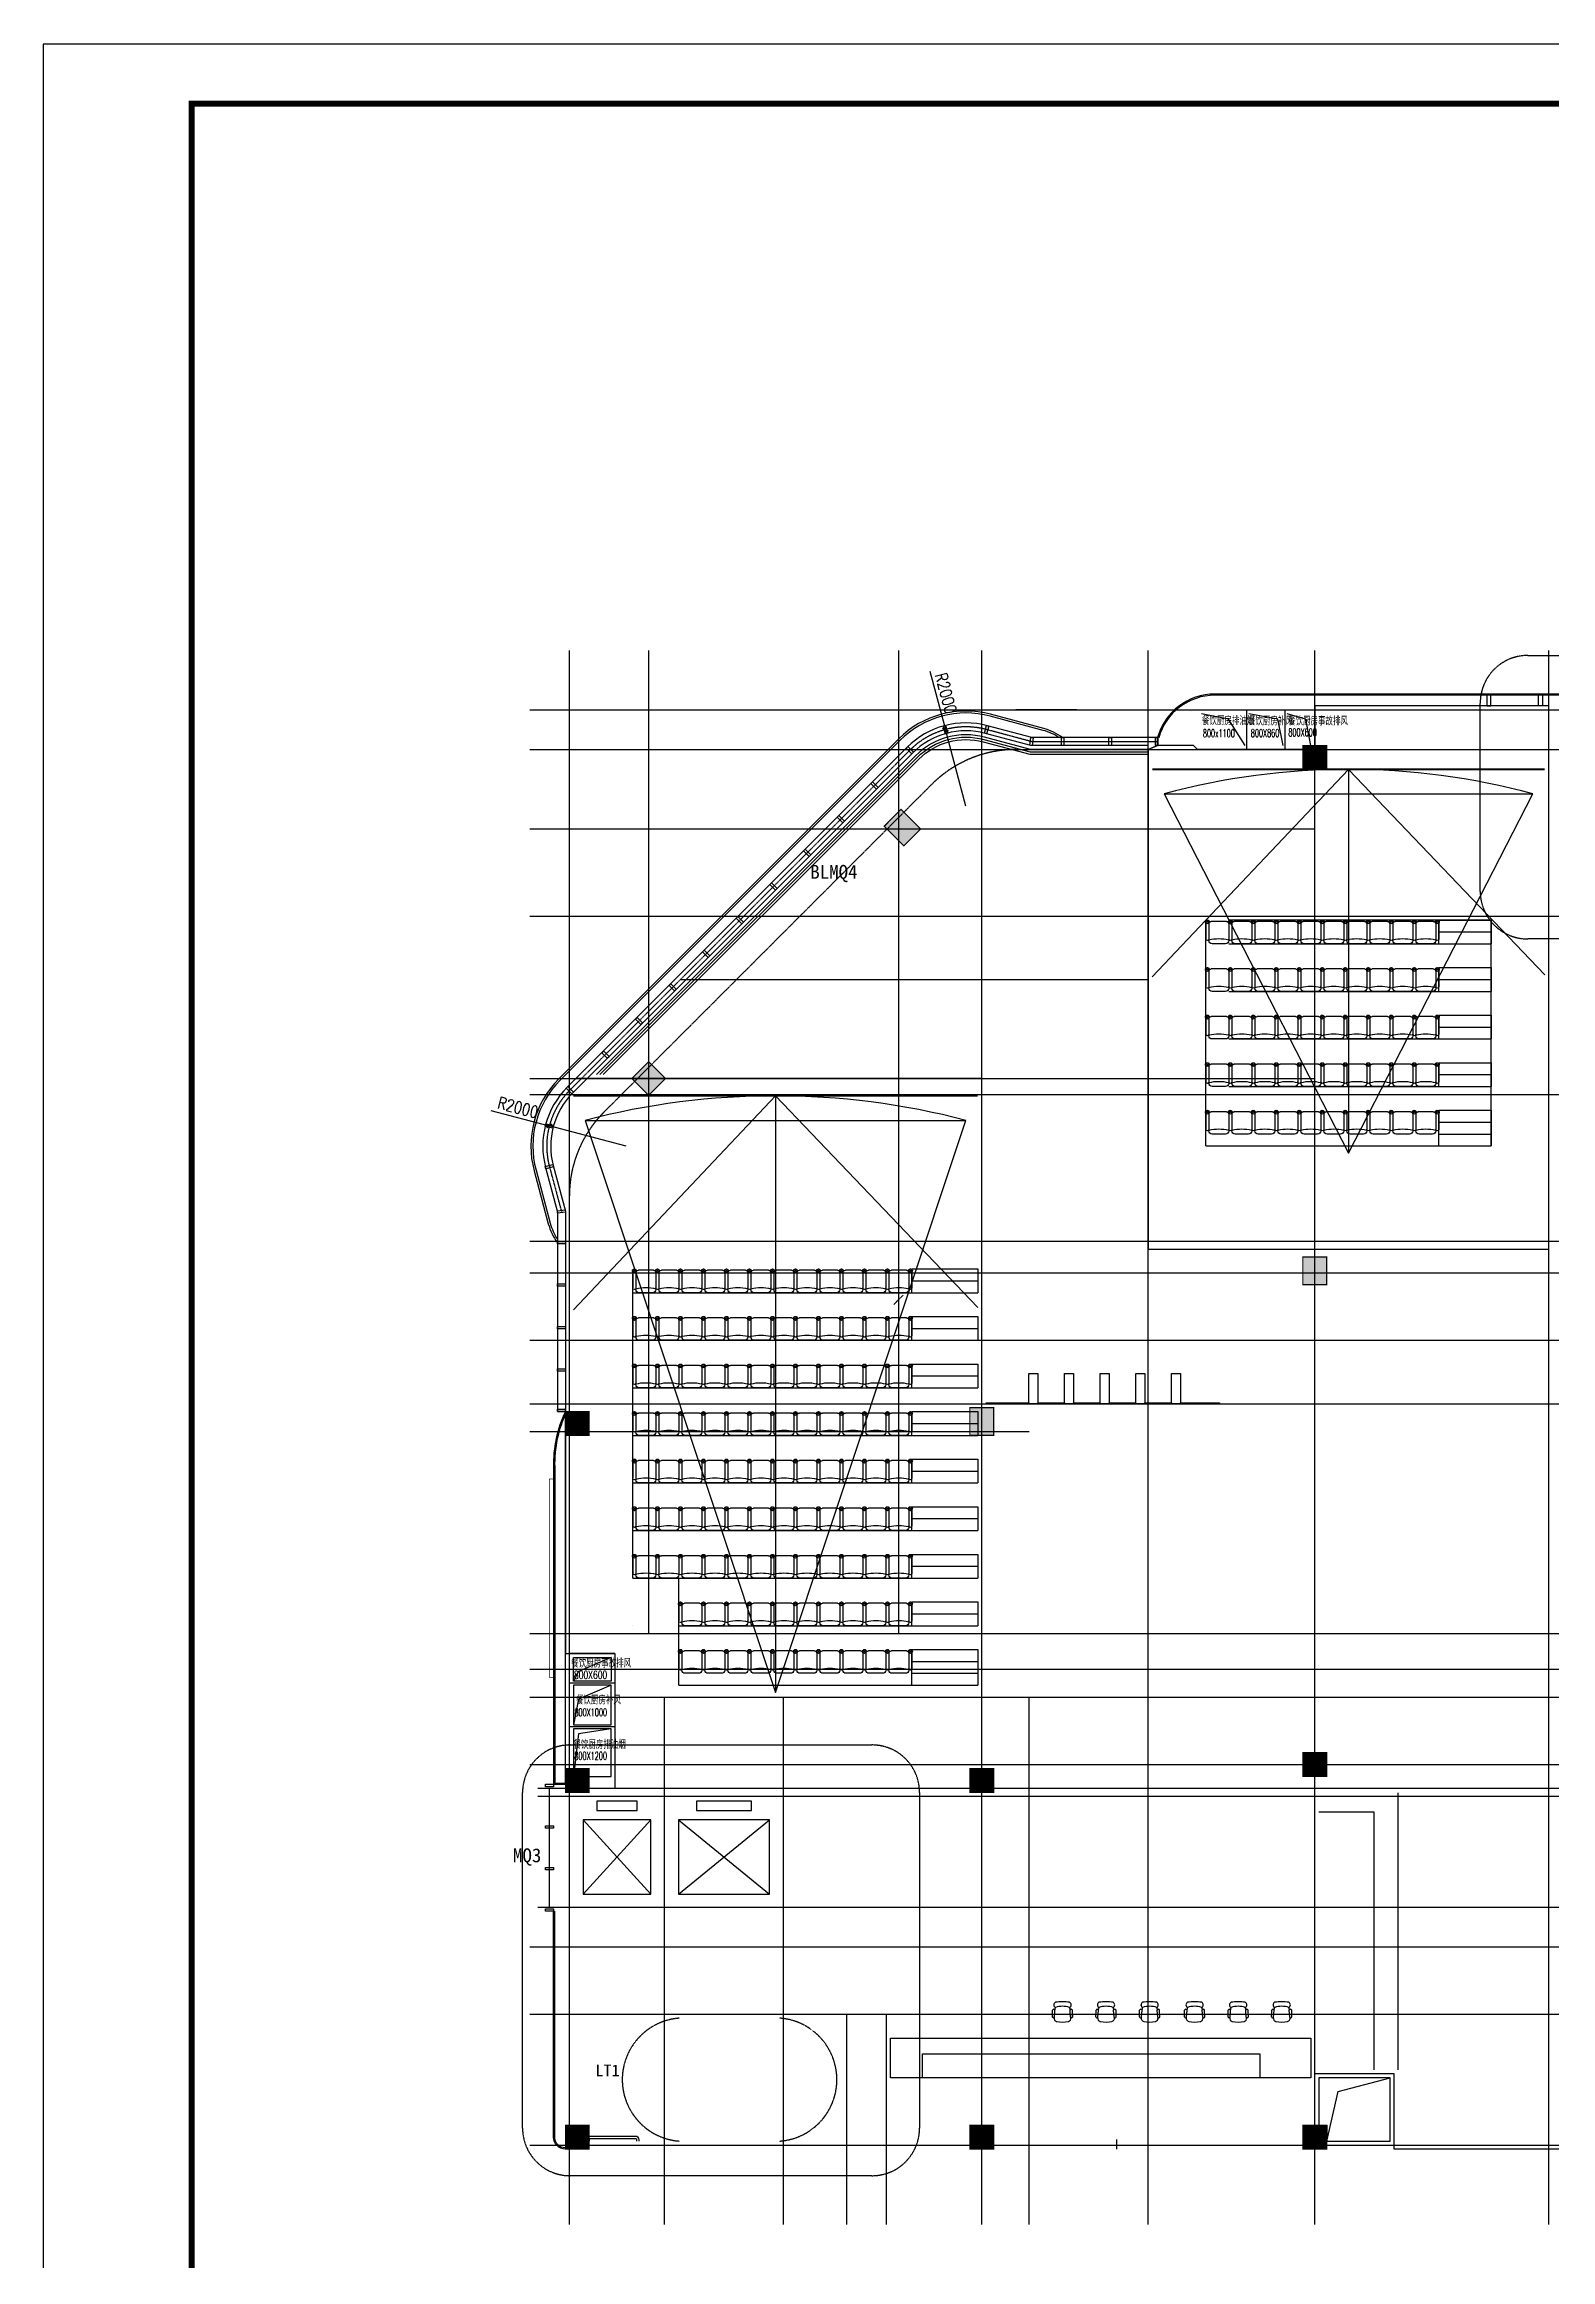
# Model space of a CAD drawing. Extents: x -737978 to 768813, y -372247 to 1140308.
# Drawn here: x -62044 to -24051, y -126689 to -70811 of the extents above; entities that cross this region are included whole.
import ezdxf

# ---------------------------------------------------------------- set-up
doc = ezdxf.new("R2010")
doc.units = 0
doc.header["$LTSCALE"] = 10
doc.header["$MEASUREMENT"] = 0
for name, pattern in [('DASH', [0.35, 0.25, -0.1]), ('DOTE', [2.42, 2, -0.2, 0.02, -0.2]), ('HIDDEN2', [4.7625, 3.175, -1.5875])]:
    doc.linetypes.add(name, pattern=pattern)
doc.layers.get('0').update_dxf_attribs({"linetype": 'CONTINUOUS'})
doc.layers.get('Defpoints').update_dxf_attribs({"linetype": 'CONTINUOUS'})
for name, color, linetype in [('0-外部构件', 6, 'CONTINUOUS'), ('A-ANNO-DIMS', 93, 'CONTINUOUS'), ('A-ANNO-IDEN', 3, 'CONTINUOUS'), ('A-ANNO-TEXT', 7, 'CONTINUOUS'), ('A-FURN', 247, 'CONTINUOUS'), ('C-B', 7, 'CONTINUOUS'), ('C-JLQ-UNDER', 6, 'HIDDEN2'), ('C-KZ', 2, 'CONTINUOUS'), ('C-Z-HATCH', 253, 'CONTINUOUS'), ('C座外围门窗1f$0$G-0-XREF', 2, 'CONTINUOUS'), ('DOTE', 1, 'DOTE'), ('EVTR', 2, 'CONTINUOUS'), ('PUB_HATCH', 8, 'CONTINUOUS'), ('PUB_TITLE', 4, 'CONTINUOUS'), ('STAIR', 2, 'CONTINUOUS'), ('T-厨房泄爆口', 6, 'CONTINUOUS'), ('T-暖通管井', 4, 'CONTINUOUS'), ('WINDOW', 4, 'CONTINUOUS'), ('家具', 8, 'CONTINUOUS')]:
    doc.layers.add(name, color=color, linetype=linetype)
doc.layers.add('0-面积', color=2, linetype='CONTINUOUS', plot=False)
doc.styles.add('_TCH_DIM_T3', font='SIMPLEX.shx', dxfattribs={"width": 0.8, "bigfont": 'GBCBIG.shx'})
doc.styles.add('_TCH_DYN', font='')
doc.styles.add('HZ', font='SIMPLEX.SHX', dxfattribs={"width": 0.7, "bigfont": 'HZTXT.SHX'})
doc.styles.get('_TCH_DYN').set_extended_font_data('SimSun')
doc.dimstyles.new('_TCH_ARCH', dxfattribs={"dimtxt": 3.5, "dimasz": 1, "dimexe": 2.5, "dimexo": 3, "dimgap": 1, "dimtad": 1, "dimtoh": 1, "dimdec": 0, "dimzin": 0, "dimdsep": 46, "dimtxsty": '_TCH_DIM_T3', "dimblk": 'ARCHTICK', "dimcen": 0.09, "dimclrt": 7, "dimadec": 1, "dimazin": 0, "dimtfac": 1, "dimtdec": 0, "dimtix": 1, "dimtmove": 2, "dimatfit": 3, "dimfxl": 1, "dimtolj": 1, "dimtzin": 0, "dimarcsym": 0})

# ---------------------------------------------------------------- blocks, each defined once
blk = doc.blocks.new('*U40')
for p, q in [((-190, 565), (190, 565)), ((-330, 520), (-330, 120)), ((-250, 520), (-250, 80)), ((-170, 0), (170, 0)), ((250, 520), (250, 80)), ((330, 520), (330, 120))]:
    blk.add_line(p, q)
for centre in [(-290, 550), (290, 550)]:
    blk.add_circle(centre, 40)
for centre, radius, start, end in [((-290, 550), 50, 323.1301, 216.8699), ((-190, 505), 60, 90, 180), ((190, 505), 60, 0, 90), ((290, 550), 50, 323.1301, 216.8699), ((-290, 120), 40, 180, 0), ((-170, 80), 80, 180, 270), ((170, 80), 80, 270, 0), ((290, 120), 40, 180, 0)]:
    blk.add_arc(centre, radius, start, end)
at = {"linetype": 'Continuous'}
blk.add_arc((0, -919), 1049, 76.212, 103.7902, dxfattribs=at)
for p in [(-290, 550), (290, 550)]:
    blk.add_point(p)
blk = doc.blocks.new('$plan$00001584')
at = {"layer": '家具'}
for p, q in [((-292, -435), (-287, -238)), ((-243, -457), (-242, -450)), ((-243, -457), (-242, -450)), ((-233, -439), (-218, -243)), ((233, -439), (218, -243)), ((243, -457), (242, -450)), ((292, -435), (287, -238))]:
    blk.add_line(p, q, dxfattribs=at)
for centre, radius, start, end in [((-262, -425), 32, 198.71617, 333.95689), ((-253, -252), 36.3, 12.86629, 157.84358), ((-160, -89), 87.7, 120.39269, 239.60731), ((-142, -466), 102, 175, 253.89134), ((-23, -255), 203, 153.61801, 172.8718), ((0, -1587), 1587, 82.59073, 97.40927), ((0, -704), 577, 69.20895, 110.79105), ((0, 132), 716, 256.27501, 283.72499), ((142, -466), 102, 286.10866, 5), ((160, -89), 87.7, 300.39269, 59.60731), ((22, -254), 203, 6.90968, 26.21221), ((253, -252), 36.3, 22.15642, 167.13371), ((262, -425), 32, 206.04311, 341.28383)]:
    blk.add_arc(centre, radius, start, end, dxfattribs=at)
blk = doc.blocks.new('商业柱网444')
at = {"layer": 'C-Z-HATCH'}
for points in [[(9239321, 123867), (9239921, 123867), (9239921, 123267), (9239321, 123267)], [(9248321, 123867), (9248921, 123867), (9248921, 123267), (9248321, 123267)], [(9257321, 123867), (9257921, 123867), (9257921, 123267), (9257321, 123267)], [(9266321, 122191), (9266746, 121767), (9266321, 121343), (9265897, 121767)], [(9272685, 115827), (9273110, 115403), (9272615, 114908), (9272190, 115333)], [(9239321, 113667), (9239921, 113667), (9239921, 113067), (9239321, 113067)], [(9248321, 113667), (9248921, 113667), (9248921, 113067), (9248321, 113067)], [(9257321, 113667), (9258021, 113667), (9258021, 113067), (9257321, 113067)], [(9239321, 105267), (9239921, 105267), (9239921, 104667), (9239321, 104667)], [(9248721, 105267), (9249321, 105267), (9249321, 104667), (9248721, 104667)], [(9261122, 105267), (9261822, 105267), (9261822, 104667), (9261122, 104667)], [(9274121, 105267), (9274721, 105267), (9274721, 104667), (9274121, 104667)]]:
    blk.add_hatch(color=251, dxfattribs=at).paths.add_polyline_path(points)
at = {"layer": 'C-KZ', "const_width": 30}
for points in [[(9239321, 123867), (9239921, 123867), (9239921, 123267), (9239321, 123267)], [(9248321, 123867), (9248921, 123867), (9248921, 123267), (9248321, 123267)], [(9257321, 123867), (9257921, 123867), (9257921, 123267), (9257321, 123267)], [(9266321, 122191), (9266746, 121767), (9266321, 121343), (9265897, 121767)], [(9272685, 115827), (9273110, 115403), (9272615, 114908), (9272190, 115333)], [(9239321, 113667), (9239921, 113667), (9239921, 113067), (9239321, 113067)], [(9248321, 113667), (9248921, 113667), (9248921, 113067), (9248321, 113067)], [(9257321, 113667), (9258021, 113667), (9258021, 113067), (9257321, 113067)], [(9239321, 105267), (9239921, 105267), (9239921, 104667), (9239321, 104667)], [(9248721, 105267), (9249321, 105267), (9249321, 104667), (9248721, 104667)], [(9261122, 105267), (9261822, 105267), (9261822, 104667), (9261122, 104667)], [(9274121, 105267), (9274721, 105267), (9274721, 104667), (9274121, 104667)]]:
    blk.add_lwpolyline(points, close=True, dxfattribs=at)
blk = doc.blocks.new('LT1、LT2')
at = {"layer": 'C-B', "color": 8, "linetype": 'DASH'}
for centre, start, end in [((-361214, -122148), 93.9545, 266.0477), ((-358908, -122148), 273.9523, 86.0455)]:
    blk.add_arc(centre, 1554, start, end, dxfattribs=at)
blk = doc.blocks.new('_ArchTick')
at = {"color": 0, "linetype": 'ByBlock', "const_width": 0.4}
blk.add_lwpolyline([(-0.5, -0.5), (0.5, 0.5)], dxfattribs=at)
blk = doc.blocks.new('*D211')
at = {"layer": 'A-ANNO-DIMS', "color": 0, "lineweight": -2, "transparency": 16777216}
for p in [(-50782, -97704), (-47373, -98602)]:
    blk.add_line(p, (-49307, -98092), dxfattribs=at)
at = {"layer": 'Defpoints', "color": 0, "transparency": 16777216}
for p in [(-49307, -98092), (-47373, -98602)]:
    blk.add_point(p, dxfattribs=at)
at = {"layer": 'A-ANNO-DIMS', "color": 0, "lineweight": -2, "transparency": 16777216, "xscale": 120, "yscale": 120, "zscale": 120, "rotation": 345.2475505898371}
blk.add_blockref('_ArchTick', (-49307, -98092), dxfattribs=at)
at = {"layer": 'A-ANNO-DIMS', "color": 7, "transparency": 16777216, "insert": (-50097, -97626), "char_height": 300, "attachment_point": 5, "rotation": 345.2476, "style": '_TCH_DIM_T3'}
blk.add_mtext('\\A1;R2000', dxfattribs=at)
blk = doc.blocks.new('*D212')
at = {"layer": 'A-ANNO-DIMS', "color": 0, "lineweight": -2, "transparency": 16777216}
for p in [(-39712, -86622), (-38798, -90027)]:
    blk.add_line(p, (-39317, -88095), dxfattribs=at)
at = {"layer": 'Defpoints', "color": 0, "transparency": 16777216}
for p in [(-39317, -88095), (-38798, -90027)]:
    blk.add_point(p, dxfattribs=at)
at = {"layer": 'A-ANNO-DIMS', "color": 0, "lineweight": -2, "transparency": 16777216, "xscale": 120, "yscale": 120, "zscale": 120, "rotation": 285.0337073440724}
blk.add_blockref('_ArchTick', (-39317, -88095), dxfattribs=at)
at = {"layer": 'A-ANNO-DIMS', "color": 7, "transparency": 16777216, "insert": (-39304, -87178), "char_height": 300, "attachment_point": 5, "rotation": 285.0337, "style": '_TCH_DIM_T3'}
blk.add_mtext('\\A1;R2000', dxfattribs=at)

msp = doc.modelspace()

# ---------------------------------------------------------------- linework, layer by layer
for points in [[(-34201.1, -88498.4), (-37160.7, -88498.4), (-38306.2, -88191.4, 0.2679492), (-40141.5, -88683.2), (-48716.3, -97258, 0.2679492), (-49208, -99093.3), (-48901.1, -100238.8), (-48901.1, -105298.4)], [(-34201.1, -88598.4), (-37173.8, -88598.4), (-38332.1, -88288, 0.2679492), (-40070.7, -88753.9), (-48115.2, -96798.4)]]:
    msp.add_lwpolyline(points, format="xyb")
at = {"layer": '0-外部构件'}
for p, q in [((4498.9, -87198.4), (-32520.8, -87198.4)), ((4498.9, -87228.4), (-32520.8, -87228.4))]:
    msp.add_line(p, q, dxfattribs=at)
for points in [[(-36362.3, -88298.4, 0.0954406), (-36838.8, -88067), (-38176.8, -87708.5, 0.2679492), (-40495, -88329.6), (-49069.8, -96904.5, 0.2679492), (-49691, -99222.7), (-49332.5, -100560.7, 0.0954406), (-49101.1, -101037.2, 0.0954406)], [(-36448.7, -88298.4, 0.0825204), (-36851.7, -88115.3), (-38189.7, -87756.8, 0.2679492), (-40459.7, -88365), (-49034.5, -96939.8, 0.2679492), (-49642.7, -99209.8), (-49284.2, -100547.8, 0.0825204), (-49101.1, -100950.7, 0.0825204)], [(-48901.1, -105298.4, 0.1210639), (-49201.1, -106698.4), (-49201.1, -114698.4)], [(-48874.1, -105311.5, 0.1211021), (-49171.1, -106697.9), (-49171.1, -114668.4)], [(-48901.1, -123898.4), (-48901.1, -123898.4, -0.4142136), (-49201.1, -123598.4), (-49201.1, -117898.4)], [(-48901.1, -123868.4, -0.4142136), (-49171.1, -123598.4), (-49171.1, -117898.4)]]:
    msp.add_lwpolyline(points, format="xyb", dxfattribs=at)
at = {"layer": '0-外部构件', "color": 7, "const_width": 50}
for points in [[(-24201.1, -89098.4), (-34101.1, -89098.4)], [(-48701.1, -97333.4), (-38501.1, -97333.4)]]:
    msp.add_lwpolyline(points, dxfattribs=at)
at = {"layer": '0-外部构件'}
for points in [[(-49101.1, -105298.4), (-48901.1, -105298.4)], [(-48901.1, -114698.4), (-48901.1, -105220.7)], [(-49201.1, -114698.4), (-48901.1, -114698.4)], [(-49171.1, -114668.4), (-48901.1, -114668.4)]]:
    msp.add_lwpolyline(points, dxfattribs=at)
at = {"layer": '0-外部构件', "color": 4, "const_width": 20}
msp.add_lwpolyline([(-49306.1, -111998.4), (-49306.1, -106998.4), (-49201.1, -106998.4), (-49201.1, -111998.4)], close=True, dxfattribs=at)
at = {"layer": '0-外部构件'}
for radius in [1500, 1470]:
    msp.add_arc((-32520.8, -88698.4), radius, 90, 164.53399, dxfattribs=at)
at = {"layer": '0-面积'}
for points in [[(-33966.5, -88498.4), (-33966.5, -88498.4), (-34201.1, -88598.4), (-34201.1, -101198.4), (-24101.1, -101198.4), (-24101.1, -87498.4), (-30001.1, -87498.4), (-30001.1, -88598.4), (-32961.1, -88598.4), (-33061.1, -88498.4)], [(-28001.1, -123898.4), (-28001.1, -121998.4), (-30001.1, -121998.4), (-30001.1, -114798.4), (-4401.1, -114798.4), (-4401.1, -118798.4), (-13201.1, -118798.4), (-13201.1, -123898.4)]]:
    msp.add_lwpolyline(points, close=True, dxfattribs=at)
for points in [[(-34201.1, -88598.4), (-33966.5, -88498.4), (-33966.5, -88298.4), (-37134.4, -88298.4), (-38254.4, -87998.3, 0.2679492), (-40282.9, -88541.8), (-48639.5, -96898.4), (-34201.1, -96898.4), (-34201.1, -88598.4)], [(-38401.1, -96898.4), (-48639.5, -96898.4), (-48857.7, -97116.6, 0.2679492), (-49401.2, -99145.1), (-49101.1, -100265.1), (-49101.1, -105298.4), (-48901.1, -105298.4), (-48901.1, -111398.4), (-47651.1, -111398.4), (-47651.1, -114698.4), (-47651.1, -114798.4), (-38401.1, -114798.4), (-38401.1, -96898.4)]]:
    msp.add_lwpolyline(points, format="xyb", dxfattribs=at)
at = {"layer": 'A-ANNO-IDEN', "linetype": 'DASH', "ltscale": 5}
for points in [[(-13849.7, -93375.7), (-24628.7, -93375.7, -0.4142136), (-25828.7, -92175.7), (-25828.7, -87425.3, -0.4142136), (-24628.7, -86225.3), (-13422.4, -86225.3, -0.4142136), (-12222.4, -87425.3), (-12222.4, -92175.7, -0.4142136), (-13422.4, -93375.7), (-13849.7, -93375.7)], [(-41596.1, -124570.8), (-48783.1, -124570.8, -0.4142136), (-49983.1, -123370.8), (-49983.1, -114906.6, -0.4142136), (-48783.1, -113706.6), (-41168.9, -113706.6, -0.4142136), (-39968.9, -114906.6), (-39968.9, -123370.8, -0.4142136), (-41168.9, -124570.8), (-41596.1, -124570.8)]]:
    msp.add_lwpolyline(points, format="xyb", dxfattribs=at)
at = {"layer": 'A-FURN', "color": 8}
for p, q in [((-29151.1, -89098.4), (-34101.1, -94335.6)), ((-29151.1, -89098.4), (-29151.1, -98779.4)), ((-29151.1, -89098.4), (-24201.1, -94283.9)), ((-33801.1, -89717.2), (-24501.1, -89717.2)), ((-43601.1, -97333.4), (-48701.1, -102729.3)), ((-43601.1, -97333.4), (-43601.1, -112371.5)), ((-43601.1, -97333.4), (-38501.1, -102676.1)), ((-48401.1, -97952.2), (-38801.1, -97952.2))]:
    msp.add_line(p, q, dxfattribs=at)
at = {"layer": 'A-FURN'}
for p, q in [((-32171.1, -93498.4), (-25551.1, -93498.4)), ((-32171.1, -94698.4), (-25551.1, -94698.4)), ((-32171.1, -95898.4), (-25551.1, -95898.4)), ((-32171.1, -97098.4), (-25551.1, -97098.4)), ((-47201.1, -102298.4), (-38501.1, -102298.4)), ((-47201.1, -103498.4), (-38501.1, -103498.4)), ((-47201.1, -104698.4), (-38501.1, -104698.4)), ((-47201.1, -105898.4), (-38501.1, -105898.4)), ((-47201.1, -107098.4), (-38501.1, -107098.4)), ((-47201.1, -108298.4), (-38501.1, -108298.4)), ((-47201.1, -109498.4), (-38501.1, -109498.4)), ((-46041.1, -110698.4), (-38501.1, -110698.4))]:
    msp.add_line(p, q, dxfattribs=at)
at = {"layer": 'A-FURN', "color": 8}
for points in [[(-33801.1, -89717.2), (-24501.1, -89717.2)], [(-33801.1, -89717.2), (-29151.1, -98779.4), (-24501.1, -89717.2)], [(-48401.1, -97952.2), (-38801.1, -97952.2)], [(-48401.1, -97952.2), (-43601.1, -112379.4), (-38801.1, -97952.2)]]:
    msp.add_lwpolyline(points, dxfattribs=at)
at = {"layer": 'A-FURN'}
for points in [[(-32751.1, -98598.4), (-32751.1, -92898.4)], [(-25551.1, -98598.4), (-25551.1, -92898.4), (-32171.1, -92898.4)], [(-26871.1, -93198.4), (-26871.1, -92898.4), (-25551.1, -92898.4), (-25551.1, -93198.4)], [(-26871.1, -93498.4), (-26871.1, -93198.4), (-25551.1, -93198.4), (-25551.1, -93498.4)], [(-26871.1, -94398.4), (-26871.1, -94098.4), (-25551.1, -94098.4), (-25551.1, -94398.4)], [(-26871.1, -94698.4), (-26871.1, -94398.4), (-25551.1, -94398.4), (-25551.1, -94698.4)], [(-26871.1, -95598.4), (-26871.1, -95298.4), (-25551.1, -95298.4), (-25551.1, -95598.4)], [(-26871.1, -95898.4), (-26871.1, -95598.4), (-25551.1, -95598.4), (-25551.1, -95898.4)], [(-26871.1, -96798.4), (-26871.1, -96498.4), (-25551.1, -96498.4), (-25551.1, -96798.4)], [(-26871.1, -97098.4), (-26871.1, -96798.4), (-25551.1, -96798.4), (-25551.1, -97098.4)], [(-26871.1, -97998.4), (-26871.1, -97698.4), (-25551.1, -97698.4), (-25551.1, -97998.4)], [(-26871.1, -98298.4), (-26871.1, -97998.4), (-25551.1, -97998.4), (-25551.1, -98298.4)], [(-26871.1, -98598.4), (-26871.1, -98298.4), (-25551.1, -98298.4), (-25551.1, -98598.4)], [(-32751.1, -98598.4), (-25551.1, -98598.4)], [(-40161.1, -101998.4), (-40161.1, -101698.4), (-38501.1, -101698.4), (-38501.1, -101998.4)], [(-47201.1, -109498.4), (-47201.1, -101831.5)], [(-40161.1, -102298.4), (-40161.1, -101998.4), (-38501.1, -101998.4), (-38501.1, -102298.4)], [(-40161.1, -103198.4), (-40161.1, -102898.4), (-38501.1, -102898.4), (-38501.1, -103198.4)], [(-40161.1, -103498.4), (-40161.1, -103198.4), (-38501.1, -103198.4), (-38501.1, -103498.4)], [(-40161.1, -104398.4), (-40161.1, -104098.4), (-38501.1, -104098.4), (-38501.1, -104398.4)], [(-40161.1, -104698.4), (-40161.1, -104398.4), (-38501.1, -104398.4), (-38501.1, -104698.4)], [(-40161.1, -105598.4), (-40161.1, -105298.4), (-38501.1, -105298.4), (-38501.1, -105598.4)], [(-40161.1, -105898.4), (-40161.1, -105598.4), (-38501.1, -105598.4), (-38501.1, -105898.4)], [(-40161.1, -106798.4), (-40161.1, -106498.4), (-38501.1, -106498.4), (-38501.1, -106798.4)], [(-40161.1, -107098.4), (-40161.1, -106798.4), (-38501.1, -106798.4), (-38501.1, -107098.4)], [(-40161.1, -107998.4), (-40161.1, -107698.4), (-38501.1, -107698.4), (-38501.1, -107998.4)], [(-40161.1, -108298.4), (-40161.1, -107998.4), (-38501.1, -107998.4), (-38501.1, -108298.4)], [(-40161.1, -109198.4), (-40161.1, -108898.4), (-38501.1, -108898.4), (-38501.1, -109198.4)], [(-46041.1, -112198.4), (-46041.1, -109498.4)], [(-40161.1, -109498.4), (-40161.1, -109198.4), (-38501.1, -109198.4), (-38501.1, -109498.4)], [(-40161.1, -110398.4), (-40161.1, -110098.4), (-38501.1, -110098.4), (-38501.1, -110398.4)], [(-40161.1, -110698.4), (-40161.1, -110398.4), (-38501.1, -110398.4), (-38501.1, -110698.4)], [(-47201.1, -110700.4), (-47201.1, -110698.4)], [(-40161.1, -111598.4), (-40161.1, -111298.4), (-38501.1, -111298.4), (-38501.1, -111598.4)], [(-40161.1, -111898.4), (-40161.1, -111598.4), (-38501.1, -111598.4), (-38501.1, -111898.4)], [(-46041.1, -112198.4), (-38501.1, -112198.4)], [(-40161.1, -112198.4), (-40161.1, -111898.4), (-38501.1, -111898.4), (-38501.1, -112198.4)], [(-27901.1, -121898.4), (-27901.1, -114915.1)], [(-28501.1, -121898.4), (-28501.1, -115398.4), (-29901.1, -115398.4)], [(-40701.1, -122098.4), (-40701.1, -121098.4), (-30101.1, -121098.4), (-30101.1, -122098.4), (-39892.1, -122098.4)], [(-39892.1, -122098.4), (-40701.1, -122098.4)]]:
    msp.add_lwpolyline(points, dxfattribs=at)
msp.add_lwpolyline([(-31384.5, -122098.4), (-39892.1, -122098.4), (-39892.1, -121498.4), (-31384.5, -121498.4)], close=True, dxfattribs=at)
at = {"layer": 'A-FURN', "color": 8}
for centre, radius, start, end in [((-29151.1, -106878.7), 17780.3, 74.83944, 105.16056), ((-43601.1, -116259.1), 18925.7, 75.30796, 104.69204)]:
    msp.add_arc(centre, radius, start, end, dxfattribs=at)
at = {"layer": 'C-B', "color": 8}
for points in [[(-31761.1, -88498.4), (-32174.9, -87828.6), (-32861.1, -87698.4)], [(-30801.1, -88498.4), (-30929.5, -87828.6), (-31661.1, -87698.4)], [(-30101.1, -88498.4), (-30229.5, -87828.6), (-30701.1, -87698.4)], [(-47751.1, -111498.4), (-48567.5, -111853.4), (-48701.1, -112098.4)], [(-47751.1, -112198.4), (-48567.5, -112553.4), (-48701.1, -113198.4)], [(-47751.1, -113298.4), (-48567.5, -113426.7), (-48701.1, -114498.4)]]:
    msp.add_lwpolyline(points, dxfattribs=at)
at = {"layer": 'C-B'}
msp.add_lwpolyline([(-29701.1, -123698.4), (-28101.1, -123698.4), (-28101.1, -122098.4), (-29901.1, -122098.4), (-29901.1, -123298.4), (-29701.1, -123298.4)], close=True, dxfattribs=at)
msp.add_lwpolyline([(-29701.1, -123698.4), (-29409.8, -122449.9), (-28101.1, -122098.4)], dxfattribs=at)
at = {"layer": 'C座外围门窗1f$0$G-0-XREF'}
for points in [[(-39317.6, -88199.2), (-39371.4, -88006.6), (-39313.6, -87990.5), (-39259.8, -88183.1)], [(-38335.2, -88183.7), (-38283.4, -87990.5), (-38225.5, -88006), (-38277.2, -88199.2)], [(-40162.7, -88704.4), (-40304.1, -88563), (-40261.7, -88520.6), (-40120.2, -88662)], [(-37190.2, -88492.5), (-37163.1, -88294.3), (-37103.6, -88302.5), (-37130.8, -88500.6)], [(-36391.3, -88498.4), (-36391.3, -88298.4), (-36331.3, -88298.4), (-36331.3, -88498.4)], [(-35191.3, -88498.4), (-35191.3, -88298.4), (-35131.3, -88298.4), (-35131.3, -88498.4)], [(-34021.1, -88498.4), (-34021.1, -88298.4), (-33961.1, -88298.4), (-33961.1, -88498.4)], [(-41056, -89597.7), (-41197.4, -89456.3), (-41155, -89413.9), (-41013.5, -89555.3)], [(-41904.5, -90446.2), (-42045.9, -90304.8), (-42003.5, -90262.4), (-41862.1, -90403.8)], [(-42753, -91294.8), (-42894.5, -91153.4), (-42852, -91110.9), (-42710.6, -91252.3)], [(-43601.6, -92143.3), (-43743, -92001.9), (-43700.6, -91959.5), (-43559.1, -92100.9)], [(-44450.1, -92991.8), (-44591.5, -92850.4), (-44549.1, -92808), (-44407.7, -92949.4)], [(-45256.2, -93797.9), (-45397.6, -93656.5), (-45440, -93698.9), (-45298.6, -93840.4)], [(-46104.7, -94646.5), (-46246.1, -94505.1), (-46288.5, -94547.5), (-46147.1, -94688.9)], [(-46953.2, -95495), (-47094.6, -95353.6), (-47137.1, -95396), (-46995.6, -95537.4)], [(-47801.7, -96343.5), (-47943.2, -96202.1), (-47985.6, -96244.6), (-47844.2, -96386)], [(-48737.5, -97279.3), (-48878.9, -97137.8), (-48836.5, -97095.4), (-48695.1, -97236.8)], [(-49217.8, -98146.7), (-49411.2, -98095.8), (-49395.9, -98037.8), (-49202.5, -98088.7)], [(-49200.3, -99122.3), (-49393.5, -99174), (-49409, -99116.1), (-49215.8, -99064.3)], [(-48898.9, -100268.5), (-49097.2, -100294.7), (-49105, -100235.2), (-48906.7, -100209.1)], [(-48901.1, -101068.4), (-49101.1, -101068.4), (-49101.1, -101008.4), (-48901.1, -101008.4)], [(-48897.4, -102138), (-49097.4, -102138), (-49097.4, -102078), (-48897.4, -102078)], [(-48897.4, -103208), (-49097.4, -103208), (-49097.4, -103148), (-48897.4, -103148)], [(-48897.4, -104278), (-49097.4, -104278), (-49097.4, -104218), (-48897.4, -104218)], [(-48901.1, -105298.4), (-49101.1, -105298.4), (-49101.1, -105238.4), (-48901.1, -105238.4)], [(-49201.1, -114758.4), (-49401.1, -114758.4), (-49401.1, -114698.4), (-49201.1, -114698.4)], [(-49201.1, -115803.4), (-49401.1, -115803.4), (-49401.1, -115743.4), (-49201.1, -115743.4)], [(-49201.1, -116853.4), (-49401.1, -116853.4), (-49401.1, -116793.4), (-49201.1, -116793.4)], [(-49201.1, -117898.4), (-49401.1, -117898.4), (-49401.1, -117838.4), (-49201.1, -117838.4)]]:
    msp.add_lwpolyline(points, close=True, dxfattribs=at)
at = {"layer": 'DOTE'}
for p, q in [((-48801.1, -125798.4), (-48801.1, -86098.4)), ((-46801.1, -110898.4), (-46801.1, -86098.4)), ((-40501.1, -86098.4), (-40501.1, -110898.4)), ((-38401.1, -125798.4), (-38401.1, -86098.4)), ((-34201.1, -125798.4), (-34201.1, -86098.4)), ((-30001.1, -125798.4), (-30001.1, -86098.4)), ((-24101.1, -125798.4), (-24101.1, -86098.4)), ((-49801.1, -87598.4), (73098.9, -87598.4)), ((-36001.1, -87598.4), (-37541.2, -87598.4)), ((-37541.2, -87598.4), (-36001.1, -87598.4)), ((-49801.1, -88598.4), (73098.9, -88598.4)), ((-47922.4, -97737), (-39662.5, -89477.1)), ((-49801.1, -90598.4), (-30001.1, -90598.4)), ((-49801.1, -92798.4), (53998.9, -92798.4)), ((-49801.1, -96898.4), (-30001.1, -96898.4)), ((-49801.1, -97298.4), (53998.9, -97298.4)), ((-49801.1, -100998.4), (32898.9, -100998.4)), ((-49801.1, -101798.4), (-22469.3, -101798.4)), ((-49801.1, -103498.4), (53998.9, -103498.4)), ((-49801.1, -105098.4), (53998.9, -105098.4)), ((-49801.1, -105798.4), (-37201.1, -105798.4)), ((-49801.1, -110898.4), (53998.9, -110898.4)), ((-49801.1, -111798.4), (53998.9, -111798.4)), ((-49801.1, -112498.4), (53998.9, -112498.4)), ((-46401.1, -125798.4), (-46401.1, -112498.4)), ((-43401.1, -125798.4), (-43401.1, -112498.4)), ((-37201.1, -125798.4), (-37201.1, -112498.4)), ((-49801.1, -114198.4), (-22469.3, -114198.4)), ((-49601.1, -114798.4), (73098.9, -114798.4)), ((-49601.1, -114998.4), (53998.9, -114998.4)), ((-49601.1, -117798.4), (73098.9, -117798.4)), ((-49801.1, -118798.4), (53998.9, -118798.4)), ((-49801.1, -120498.4), (-13201.1, -120498.4)), ((-41801.1, -125798.4), (-41801.1, -120498.4)), ((-40801.1, -125798.4), (-40801.1, -120498.4)), ((-49801.1, -123798.4), (73098.9, -123798.4))]:
    msp.add_line(p, q, dxfattribs=at)
for points in [[(-31711.1, -88598.4), (-31711.1, -87598.4)], [(-30751.1, -88598.4), (-30751.1, -87598.4)], [(-30001.1, -88398.4), (-30001.1, -87598.4)], [(-30001.1, -88398.4), (-30001.1, -87598.4)], [(-37147.5, -88398.4), (-33966.5, -88398.4)], [(-45998.1, -94398.4), (-34201.1, -94398.4)], [(-40616.4, -102593.2), (-40385.8, -102362.6)], [(-47851.1, -111398.4), (-48801.1, -111398.4)], [(-47651.1, -111398.4), (-48801.1, -111398.4)], [(-47851.1, -112148.4), (-48801.1, -112148.4)], [(-47651.1, -112148.4), (-48801.1, -112148.4)], [(-47651.1, -112198.4), (-47651.1, -114698.4)], [(-47851.1, -113248.4), (-48801.1, -113248.4)], [(-47651.1, -113248.4), (-48801.1, -113248.4)], [(-49301.1, -117798.4), (-49301.1, -114798.4)], [(-28001.1, -123798.4), (-28001.1, -121998.4), (-30001.1, -121998.4)]]:
    msp.add_lwpolyline(points, dxfattribs=at)
msp.add_lwpolyline([(-37147.5, -88398.4), (-38280.3, -88094.9, 0.2679492), (-40212.2, -88612.5), (-48787, -97187.3, 0.2679492), (-49304.6, -99119.2), (-49001.1, -100252)], format="xyb", dxfattribs=at)
for centre, start, end in [((-37541.2, -91598.4), 90, 135), ((-45801.1, -99858.3), 135, 180)]:
    msp.add_arc(centre, 3000, start, end, dxfattribs=at)
at = {"layer": 'EVTR'}
for p, q in [((-48451.1, -115593.4), (-48451.1, -117473.4)), ((-46751.1, -115593.4), (-48451.1, -115593.4)), ((-48451.1, -115593.4), (-46751.1, -117473.4)), ((-48451.1, -117473.4), (-46751.1, -115593.4)), ((-48111.1, -115123.4), (-48111.1, -115358.4)), ((-47091.1, -115123.4), (-48111.1, -115123.4)), ((-48111.1, -115358.4), (-47091.1, -115358.4)), ((-47091.1, -115358.4), (-47091.1, -115123.4)), ((-46751.1, -117473.4), (-46751.1, -115593.4)), ((-46051.1, -115593.4), (-46051.1, -117473.4)), ((-43751.1, -115593.4), (-46051.1, -115593.4)), ((-46051.1, -115593.4), (-43751.1, -117473.4)), ((-46051.1, -117473.4), (-43751.1, -115593.4)), ((-45591.1, -115123.4), (-45591.1, -115358.4)), ((-44211.1, -115123.4), (-45591.1, -115123.4)), ((-45591.1, -115358.4), (-44211.1, -115358.4)), ((-44211.1, -115358.4), (-44211.1, -115123.4)), ((-43751.1, -117473.4), (-43751.1, -115593.4)), ((-48451.1, -117473.4), (-46751.1, -117473.4)), ((-46051.1, -117473.4), (-43751.1, -117473.4))]:
    msp.add_line(p, q, dxfattribs=at)
at = {"layer": 'PUB_HATCH', "color": 4, "linetype": 'ByBlock'}
for points in [[(-36988.1, -105098.4), (-37212.1, -105098.4), (-37212.1, -104336.4), (-36988.1, -104336.4)], [(-36088.6, -105098.4), (-36312.6, -105098.4), (-36312.6, -104336.4), (-36088.6, -104336.4)], [(-35189.1, -105098.4), (-35413.1, -105098.4), (-35413.1, -104336.4), (-35189.1, -104336.4)], [(-34289.1, -105098.4), (-34513.1, -105098.4), (-34513.1, -104336.4), (-34289.1, -104336.4)], [(-33389.1, -105098.4), (-33613.1, -105098.4), (-33613.1, -104336.4), (-33389.1, -104336.4)], [(-36988.6, -105098.4), (-36988.6, -105074.4), (-36312.6, -105074.4), (-36312.6, -105098.4)], [(-36089.1, -105098.4), (-36089.1, -105074.4), (-35413.1, -105074.4), (-35413.1, -105098.4)], [(-35189.1, -105098.4), (-35189.1, -105074.4), (-34513.1, -105074.4), (-34513.1, -105098.4)], [(-34289.1, -105098.4), (-34289.1, -105074.4), (-33613.1, -105074.4), (-33613.1, -105098.4)], [(-33389.1, -105098.4), (-33389.1, -105074.4), (-32401.1, -105074.4), (-32401.1, -105098.4)]]:
    msp.add_lwpolyline(points, close=True, dxfattribs=at)
msp.add_lwpolyline([(-38301.1, -105074.4), (-37212.1, -105074.4), (-37212.1, -105098.4), (-38301.1, -105098.4)], dxfattribs=at)
at = {"layer": 'PUB_TITLE'}
msp.add_lwpolyline([(-62075.1, -159910.6), (95574.9, -159910.6), (95574.9, -70810.6), (-62075.1, -70810.6)], close=True, dxfattribs=at)
at = {"layer": 'PUB_TITLE', "const_width": 150}
msp.add_lwpolyline([(-58325.1, -158410.6), (94074.9, -158410.6), (94074.9, -72310.6), (-58325.1, -72310.6)], close=True, dxfattribs=at)
at = {"layer": 'STAIR'}
for points in [[(-48030.4, -96798.4), (-40028.3, -88796.3, -0.2679492), (-38347.6, -88346), (-37181.7, -88658.4), (-34201.1, -88658.4)], [(-47945.5, -96798.4), (-39985.9, -88838.8, -0.2679492), (-38363.1, -88403.9), (-37189.6, -88718.4), (-34201.1, -88718.4)], [(-47041.1, -123698.4), (-47041.1, -123668.4, 0.4142136), (-47131.1, -123578.4), (-48271.1, -123578.4, 0.4142136), (-48361.1, -123668.4), (-48361.1, -123698.4)], [(-47101.1, -123698.4), (-47101.1, -123668.4, 0.4142136), (-47131.1, -123638.4), (-48271.1, -123638.4, 0.4142136), (-48301.1, -123668.4), (-48301.1, -123698.4)]]:
    msp.add_lwpolyline(points, format="xyb", dxfattribs=at)
at = {"layer": 'T-暖通管井', "color": 2}
for points in [[(-47751.1, -111498.4), (-47751.1, -112098.4), (-48701.1, -112098.4), (-48701.1, -111498.4)], [(-48701.1, -112198.4), (-48701.1, -113198.4), (-47751.1, -113198.4), (-47751.1, -112198.4)], [(-48701.1, -113298.4), (-48701.1, -114498.4), (-47751.1, -114498.4), (-47751.1, -113298.4)]]:
    msp.add_lwpolyline(points, close=True, dxfattribs=at)
at = {"layer": 'WINDOW'}
for points in [[(-25561.1, -87498.4), (-25561.1, -87198.4), (-25661.1, -87198.4), (-25661.1, -87498.4)], [(-24361.1, -87498.4), (-24361.1, -87198.4), (-24261.1, -87198.4), (-24261.1, -87498.4)]]:
    msp.add_lwpolyline(points, close=True, dxfattribs=at)
msp.add_lwpolyline([(-35001.1, -123658.4), (-35001.1, -123898.4)], dxfattribs=at)
at = {"layer": '家具'}
for p, q in [((-36620.4, -120567.2), (-36615.9, -120394.2)), ((-36577.3, -120586.9), (-36576.8, -120580.5)), ((-36577.3, -120586.9), (-36576.9, -120580.6)), ((-36568.6, -120570.5), (-36555.3, -120399.2)), ((-36159.5, -120570.5), (-36172.8, -120399.2)), ((-36150.7, -120586.9), (-36151.2, -120580.5)), ((-36107.7, -120567.2), (-36112.1, -120394.2)), ((-35521.6, -120567.2), (-35517.2, -120394.2)), ((-35478.5, -120586.9), (-35478, -120580.5)), ((-35478.5, -120586.9), (-35478.1, -120580.6)), ((-35469.8, -120570.5), (-35456.5, -120399.2)), ((-35060.7, -120570.5), (-35074, -120399.2)), ((-35052, -120586.9), (-35052.5, -120580.5)), ((-35008.9, -120567.2), (-35013.3, -120394.2)), ((-34422.8, -120567.2), (-34418.4, -120394.2)), ((-34379.7, -120586.9), (-34379.2, -120580.5)), ((-34379.7, -120586.9), (-34379.3, -120580.6)), ((-34371, -120570.5), (-34357.7, -120399.2)), ((-33961.9, -120570.5), (-33975.2, -120399.2)), ((-33953.2, -120586.9), (-33953.7, -120580.5)), ((-33910.1, -120567.2), (-33914.5, -120394.2)), ((-33288.5, -120567.2), (-33284.1, -120394.2)), ((-33245.4, -120586.9), (-33244.9, -120580.5)), ((-33245.4, -120586.9), (-33245, -120580.6)), ((-33236.7, -120570.5), (-33223.4, -120399.2)), ((-32827.6, -120570.5), (-32840.9, -120399.2)), ((-32818.9, -120586.9), (-32819.4, -120580.5)), ((-32775.8, -120567.2), (-32780.2, -120394.2)), ((-32189.7, -120567.2), (-32185.3, -120394.2)), ((-32146.6, -120586.9), (-32146.1, -120580.5)), ((-32146.6, -120586.9), (-32146.2, -120580.6)), ((-32137.9, -120570.5), (-32124.6, -120399.2)), ((-31728.8, -120570.5), (-31742.1, -120399.2)), ((-31720.1, -120586.9), (-31720.6, -120580.5)), ((-31677, -120567.2), (-31681.4, -120394.2)), ((-31090.9, -120567.2), (-31086.5, -120394.2)), ((-31047.9, -120586.9), (-31047.4, -120580.5)), ((-31047.9, -120586.9), (-31047.4, -120580.6)), ((-31039.1, -120570.5), (-31025.8, -120399.2)), ((-30630, -120570.5), (-30643.3, -120399.2)), ((-30621.3, -120586.9), (-30621.8, -120580.5)), ((-30578.2, -120567.2), (-30582.7, -120394.2))]:
    msp.add_line(p, q, dxfattribs=at)
for centre, radius, start, end in [((-36593.8, -120558.2), 28.1, 198.71616, 333.95687), ((-36586.4, -120406.3), 31.9, 12.8663, 157.84356), ((-36504.8, -120263.5), 77, 120.39269, 239.60731), ((-36488.4, -120594.7), 89.2, 175, 253.89133), ((-36383.9, -120409.2), 178.4, 153.61801, 172.8718), ((-36364, -121579.1), 1393.6, 82.59074, 97.40926), ((-36364, -120803.2), 506.3, 69.20895, 110.79105), ((-36364, -120069.7), 628.7, 256.27499, 283.72498), ((-36239.6, -120594.7), 89.2, 286.10867, 4.99999), ((-36223.3, -120263.5), 77, 300.39269, 59.60731), ((-36344.4, -120408.7), 178.4, 6.90968, 26.21221), ((-36141.7, -120406.3), 31.9, 22.15644, 167.1337), ((-36134.3, -120558.2), 28.1, 206.04312, 341.28383), ((-35495, -120558.2), 28.1, 198.71616, 333.95687), ((-35487.6, -120406.3), 31.9, 12.8663, 157.84356), ((-35406, -120263.5), 77, 120.39269, 239.60731), ((-35389.6, -120594.7), 89.2, 175, 253.89133), ((-35285.1, -120409.2), 178.4, 153.61801, 172.8718), ((-35265.2, -121579.1), 1393.6, 82.59074, 97.40926), ((-35265.2, -120803.2), 506.3, 69.20895, 110.79105), ((-35265.2, -120069.7), 628.7, 256.27499, 283.72498), ((-35140.8, -120594.7), 89.2, 286.10867, 4.99999), ((-35124.5, -120263.5), 77, 300.39269, 59.60731), ((-35245.6, -120408.7), 178.4, 6.90968, 26.21221), ((-35042.9, -120406.3), 31.9, 22.15644, 167.1337), ((-35035.5, -120558.2), 28.1, 206.04312, 341.28383), ((-34396.2, -120558.2), 28.1, 198.71616, 333.95687), ((-34388.8, -120406.3), 31.9, 12.8663, 157.84356), ((-34307.2, -120263.5), 77, 120.39269, 239.60731), ((-34290.9, -120594.7), 89.2, 175, 253.89133), ((-34186.3, -120409.2), 178.4, 153.61801, 172.8718), ((-34166.4, -121579.1), 1393.6, 82.59074, 97.40926), ((-34166.4, -120803.2), 506.3, 69.20895, 110.79105), ((-34166.4, -120069.7), 628.7, 256.27499, 283.72498), ((-34042, -120594.7), 89.2, 286.10867, 4.99999), ((-34025.7, -120263.5), 77, 300.39269, 59.60731), ((-34146.8, -120408.7), 178.4, 6.90968, 26.21221), ((-33944.1, -120406.3), 31.9, 22.15644, 167.1337), ((-33936.7, -120558.2), 28.1, 206.04312, 341.28383), ((-33261.9, -120558.2), 28.1, 198.71616, 333.95687), ((-33254.5, -120406.3), 31.9, 12.8663, 157.84356), ((-33172.9, -120263.5), 77, 120.39269, 239.60731), ((-33156.6, -120594.7), 89.2, 175, 253.89133), ((-33052, -120409.2), 178.4, 153.61801, 172.8718), ((-33032.1, -121579.1), 1393.6, 82.59074, 97.40926), ((-33032.1, -120803.2), 506.3, 69.20895, 110.79105), ((-33032.1, -120069.7), 628.7, 256.27499, 283.72498), ((-32907.7, -120594.7), 89.2, 286.10867, 4.99999), ((-32891.4, -120263.5), 77, 300.39269, 59.60731), ((-33012.5, -120408.7), 178.4, 6.90968, 26.21221), ((-32809.8, -120406.3), 31.9, 22.15644, 167.1337), ((-32802.4, -120558.2), 28.1, 206.04312, 341.28383), ((-32163.1, -120558.2), 28.1, 198.71616, 333.95687), ((-32155.7, -120406.3), 31.9, 12.8663, 157.84356), ((-32074.1, -120263.5), 77, 120.39269, 239.60731), ((-32057.8, -120594.7), 89.2, 175, 253.89133), ((-31953.3, -120409.2), 178.4, 153.61801, 172.8718), ((-31933.4, -121579.1), 1393.6, 82.59074, 97.40926), ((-31933.4, -120803.2), 506.3, 69.20895, 110.79105), ((-31933.4, -120069.7), 628.7, 256.27499, 283.72498), ((-31808.9, -120594.7), 89.2, 286.10867, 4.99999), ((-31792.6, -120263.5), 77, 300.39269, 59.60731), ((-31913.7, -120408.7), 178.4, 6.90968, 26.21221), ((-31711, -120406.3), 31.9, 22.15644, 167.1337), ((-31703.6, -120558.2), 28.1, 206.04312, 341.28383), ((-31064.3, -120558.2), 28.1, 198.71616, 333.95687), ((-31056.9, -120406.3), 31.9, 12.8663, 157.84356), ((-30975.3, -120263.5), 77, 120.39269, 239.60731), ((-30959, -120594.7), 89.2, 175, 253.89133), ((-30854.5, -120409.2), 178.4, 153.61801, 172.8718), ((-30834.6, -121579.1), 1393.6, 82.59074, 97.40926), ((-30834.6, -120803.2), 506.3, 69.20895, 110.79105), ((-30834.6, -120069.7), 628.7, 256.27499, 283.72498), ((-30710.2, -120594.7), 89.2, 286.10867, 4.99999), ((-30693.8, -120263.5), 77, 300.39269, 59.60731), ((-30814.9, -120408.7), 178.4, 6.90968, 26.21221), ((-30612.2, -120406.3), 31.9, 22.15644, 167.1337), ((-30604.8, -120558.2), 28.1, 206.04312, 341.28383)]:
    msp.add_arc(centre, radius, start, end, dxfattribs=at)

# ---------------------------------------------------------------- block references
at = {"layer": 'A-FURN', "extrusion": (0, 0, -1), "zscale": -1}
for p in [(32421.1, -93498.4), (31841.1, -93498.4), (31261.1, -93498.4), (30681.1, -93498.4), (30101.1, -93498.4), (29521.1, -93498.4), (28941.1, -93498.4), (28361.1, -93498.4), (27781.1, -93498.4), (27201.1, -93498.4), (32421.1, -94698.4), (31841.1, -94698.4), (31261.1, -94698.4), (30681.1, -94698.4), (30101.1, -94698.4), (29521.1, -94698.4), (28941.1, -94698.4), (28361.1, -94698.4), (27781.1, -94698.4), (27201.1, -94698.4), (32421.1, -95898.4), (31841.1, -95898.4), (31261.1, -95898.4), (30681.1, -95898.4), (30101.1, -95898.4), (29521.1, -95898.4), (28941.1, -95898.4), (28361.1, -95898.4), (27781.1, -95898.4), (27201.1, -95898.4), (32421.1, -97098.4), (31841.1, -97098.4), (31261.1, -97098.4), (30681.1, -97098.4), (30101.1, -97098.4), (29521.1, -97098.4), (28941.1, -97098.4), (28361.1, -97098.4), (27781.1, -97098.4), (27201.1, -97098.4), (32421.1, -98298.4), (31841.1, -98298.4), (31261.1, -98298.4), (30681.1, -98298.4), (30101.1, -98298.4), (29521.1, -98298.4), (28941.1, -98298.4), (28361.1, -98298.4), (27781.1, -98298.4), (27201.1, -98298.4), (46871.1, -102298.4), (46291.1, -102298.4), (45711.1, -102298.4), (45131.1, -102298.4), (44551.1, -102298.4), (43971.1, -102298.4), (43391.1, -102298.4), (42811.1, -102298.4), (42231.1, -102298.4), (41651.1, -102298.4), (41071.1, -102298.4), (40491.1, -102298.4), (46871.1, -103498.4), (46291.1, -103498.4), (45711.1, -103498.4), (45131.1, -103498.4), (44551.1, -103498.4), (43971.1, -103498.4), (43391.1, -103498.4), (42811.1, -103498.4), (42231.1, -103498.4), (41651.1, -103498.4), (41071.1, -103498.4), (40491.1, -103498.4), (46871.1, -104698.4), (46291.1, -104698.4), (45711.1, -104698.4), (45131.1, -104698.4), (44551.1, -104698.4), (43971.1, -104698.4), (43391.1, -104698.4), (42811.1, -104698.4), (42231.1, -104698.4), (41651.1, -104698.4), (41071.1, -104698.4), (40491.1, -104698.4), (46871.1, -105898.4), (46291.1, -105898.4), (45711.1, -105898.4), (45131.1, -105898.4), (44551.1, -105898.4), (43971.1, -105898.4), (43391.1, -105898.4), (42811.1, -105898.4), (42231.1, -105898.4), (41651.1, -105898.4), (41071.1, -105898.4), (40491.1, -105898.4), (46871.1, -107098.4), (46291.1, -107098.4), (45711.1, -107098.4), (45131.1, -107098.4), (44551.1, -107098.4), (43971.1, -107098.4), (43391.1, -107098.4), (42811.1, -107098.4), (42231.1, -107098.4), (41651.1, -107098.4), (41071.1, -107098.4), (40491.1, -107098.4), (46871.1, -108298.4), (46291.1, -108298.4), (45711.1, -108298.4), (45131.1, -108298.4), (44551.1, -108298.4), (43971.1, -108298.4), (43391.1, -108298.4), (42811.1, -108298.4), (42231.1, -108298.4), (41651.1, -108298.4), (41071.1, -108298.4), (40491.1, -108298.4), (46871.1, -109498.4), (46291.1, -109498.4), (45711.1, -109498.4), (45131.1, -109498.4), (44551.1, -109498.4), (43971.1, -109498.4), (43391.1, -109498.4), (42811.1, -109498.4), (42231.1, -109498.4), (41651.1, -109498.4), (41071.1, -109498.4), (40491.1, -109498.4), (45711.1, -110698.4), (45131.1, -110698.4), (44551.1, -110698.4), (43971.1, -110698.4), (43391.1, -110698.4), (42811.1, -110698.4), (42231.1, -110698.4), (41651.1, -110698.4), (41071.1, -110698.4), (40491.1, -110698.4), (45711.1, -111898.4), (45131.1, -111898.4), (44551.1, -111898.4), (43971.1, -111898.4), (43391.1, -111898.4), (42811.1, -111898.4), (42231.1, -111898.4), (41651.1, -111898.4), (41071.1, -111898.4), (40491.1, -111898.4)]:
    msp.add_blockref('*U40', p, dxfattribs=at)
at = {"layer": 'C-KZ', "color": 6, "linetype": 'Continuous', "rotation": 90}
msp.add_blockref('商业柱网444', (74966, -9363219.8), dxfattribs=at)
at = {"layer": 'STAIR'}
msp.add_blockref('LT1、LT2', (315300, 0), dxfattribs=at)
at = {"layer": '家具', "xscale": 0.8780850023320147, "yscale": 0.8780850023320147, "zscale": 0.8780850023320147}
for p in [(-36364, -120185.4), (-35265.2, -120185.4), (-34166.4, -120185.4), (-33032.1, -120185.4), (-31933.4, -120185.4), (-30834.6, -120185.4)]:
    msp.add_blockref('$plan$00001584', p, dxfattribs=at)

# ---------------------------------------------------------------- texts
at = {"layer": 'A-ANNO-TEXT', "linetype": 'DASH', "style": '_TCH_DYN'}
msp.add_text('LT1', height=299.61, dxfattribs=at).set_placement((-48145.1, -122066))
at = {"layer": 'C-JLQ-UNDER', "linetype": 'DASH', "style": '_TCH_DYN'}
for s, p in [('BLMQ4', (-42724.8, -91858.6)), ('MQ3', (-50222.7, -116663.7))]:
    msp.add_text(s, height=350, dxfattribs=at).set_placement(p)
at = {"layer": 'T-厨房泄爆口', "linetype": 'DASH', "style": 'HZ'}
for s, width, p in [('餐饮厨房排油烟', 0.7, (-32847.3, -87980.4)), ('800x1100', 0.6, (-32823.7, -88288)), ('餐饮厨房补风', 0.7, (-31686.8, -87986.5)), ('800X860', 0.6, (-31615.2, -88283.5)), ('餐饮厨房事故排风', 0.7, (-30675.3, -87988.6)), ('800X600', 0.6, (-30668.5, -88265.8)), ('餐饮厨房事故排风', 0.7, (-48756.1, -111752.3)), ('800X600', 0.7, (-48686.1, -112038.3)), ('800X1000', 0.6, (-48674.4, -112984)), ('餐饮厨房补风', 0.7, (-48635, -112682.3)), ('餐饮厨房排油烟', 0.7, (-48701.1, -113804.6)), ('800X1200', 0.6, (-48676.6, -114081.6))]:
    msp.add_text(s, height=200, dxfattribs=dict(at, width=width)).set_placement(p)

# ---------------------------------------------------------------- dimensions: what is measured, and where the dimension line sits
at = {"layer": 'A-ANNO-DIMS'}
for center, mpoint, picture, middle in [((-38798, -90026.7), (-39316.7, -88095.2), '*D212', (-39304.3, -87177.7)), ((-47372.8, -98601.5), (-49306.9, -98092.3), '*D211', (-50097, -97625.7))]:
    dim = msp.add_radius_dim(center=center, mpoint=mpoint, dimstyle='_TCH_ARCH', override={"dimtxt": 300, "dimasz": 120, "dimgap": 100}, dxfattribs=at)
    dim.commit()
    dim.dimension.update_dxf_attribs({"geometry": picture, "text_midpoint": middle})

doc.saveas('drawing.dxf')
